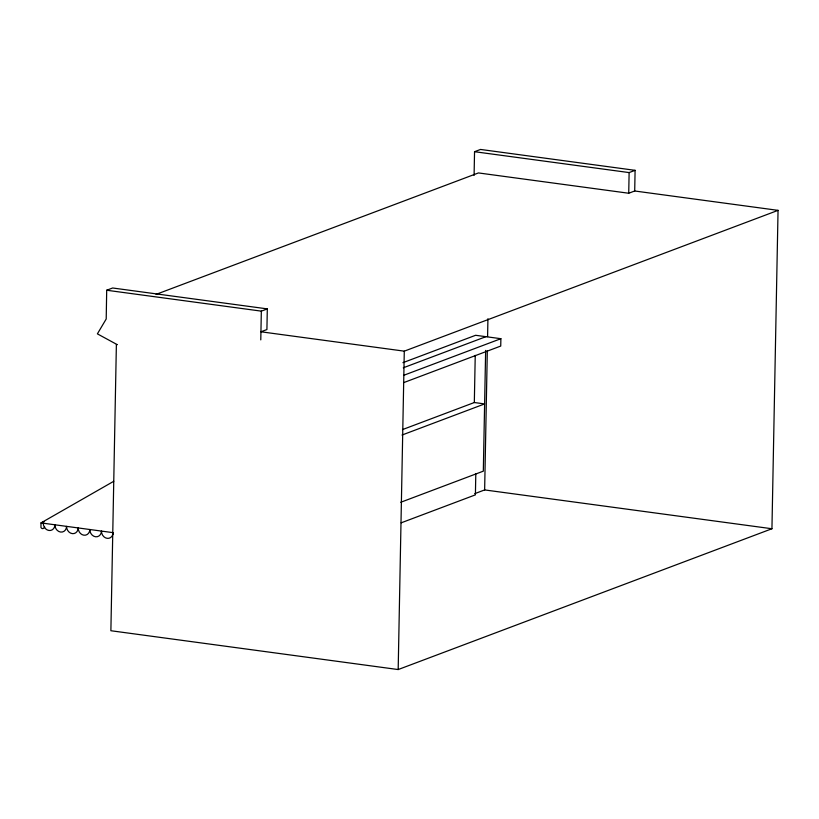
<?xml version="1.0" encoding="UTF-8"?>
<svg xmlns="http://www.w3.org/2000/svg" width="819" height="819" viewBox="0 0 819 819"><rect width="100%" height="100%" fill="white"/><g stroke="black" fill="none" stroke-linecap="round" stroke-linejoin="round"><path stroke-width="1.23" d="M778.05 210.36L404.289 351.156L260.933 331.787L266.912 329.545L267.311 308.886L112.674 287.991L106.695 290.243L106.204 319L97.389 333.855L117.271 344.666L116.38 344.543L110.882 630.732L398.177 669.553L771.938 528.746L778.05 210.36L634.705 190.991L628.726 193.243L478.45 172.932L156.05 294.39M260.78 339.885L261.333 311.138L267.311 308.886M398.177 669.553L404.289 351.156M474.088 175.44L474.549 151.699L480.528 149.447L635.094 170.332L634.705 190.991M402.487 429.596L474.324 402.528L475.235 355.385M475.798 473.863L475.399 494.86L401.167 522.829M485.647 350.409L483.323 471.16L400.716 502.282M474.754 493.652L484.643 489.926L487.315 350.665M487.592 336.619L487.929 318.724M402.928 362.674L475.614 335.288L500.88 338.697L500.737 346.058L403.757 382.596M628.726 193.243L629.125 172.584L635.094 170.332M113.759 481.285L41.001 522.911L40.95 527.477A6.624 3.071 -82.3 0 0 44.748 527.067M403.296 367.792L485.913 336.681M403.9 375.235L500.88 338.697M44.267 521.683L41.001 522.911L113.104 532.657A6.624 5.692 69.4 0 0 113.268 534.357M402.006 435.043L484.623 403.921L474.324 402.528M474.549 151.699L629.125 172.584M106.695 290.243L261.333 311.138M484.643 489.926L771.938 528.746M113.104 532.657A6.624 5.692 69.4 0 1 107.156 538.339A6.624 5.692 69.4 0 1 101.464 531.081A6.624 5.692 69.4 0 1 95.526 536.762A6.624 5.692 69.4 0 1 89.834 529.514A6.624 5.692 69.4 0 1 83.886 535.196A6.624 5.692 69.4 0 1 78.194 527.938A6.624 5.692 69.4 0 1 72.256 533.619A6.624 5.692 69.4 0 1 66.564 526.371A6.624 5.692 69.4 0 1 60.616 532.053A6.624 5.692 69.4 0 1 54.924 524.795A6.624 5.692 69.4 0 1 48.986 530.477A6.624 5.692 69.4 0 1 43.294 523.228"/></g></svg>
